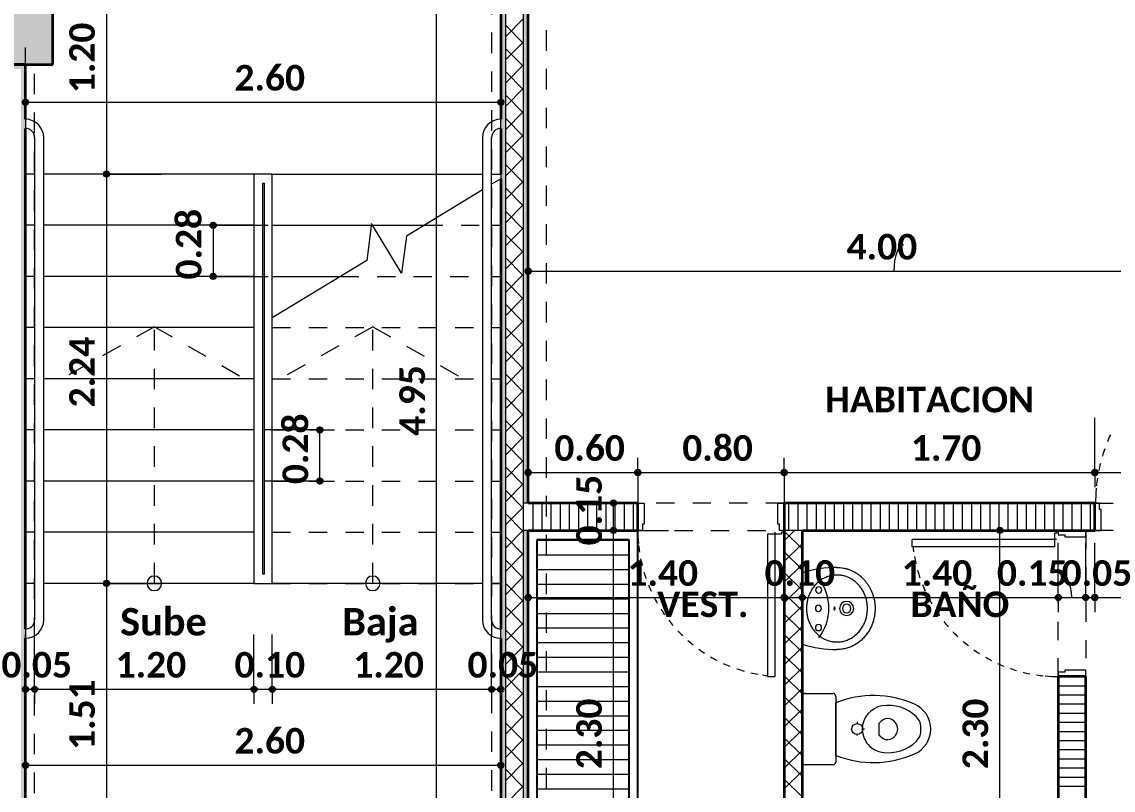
# Model space of a CAD drawing. Header units: metres. Extents: x -144 to 1000, y -717 to 29.
# Drawn here: x 697.91 to 703.88, y -553.25 to -549.04 of the extents above; entities that cross this region are included whole.
import ezdxf

# ---------------------------------------------------------------- set-up
doc = ezdxf.new("R2010")
doc.units = ezdxf.units.M
for name, pattern in [('Basculante', [0.11625, 0.075, -0.04125]), ('basculante modificado', [0.18, 0.1125, -0.0675]), ('Derribado', [0.36, 0.24, -0.12]), ('Trazo', [0.45, 0.225, -0.225])]:
    doc.linetypes.add(name, pattern=pattern)
doc.layers.get('0').update_dxf_attribs({"color": 1})
for name, color, linetype, lineweight in [('A-ANNO-DIMS', 1, 'Continuous', 9), ('A-DETL', 1, 'Continuous', 9), ('A-DETL-GENF', 1, 'Continuous', 9), ('A-DETL-THIN', 1, 'Continuous', 9), ('A-DOOR', 1, 'Continuous', 9), ('A-DOOR-FRAM', 1, 'Continuous', 9), ('A-DOOR-HDLN', 1, 'Trazo', 20), ('A-FLOR', 2, 'Continuous', 9), ('A-GENM', 1, 'Continuous', 9), ('A-WALL', 4, 'Continuous', 9), ('G-ANNO-TEXT', 2, 'Continuous', 9), ('P-SANR-FIXT', 1, 'Continuous', 9), ('S-COLS', 7, 'Continuous', 9), ('S-STRS', 1, 'Continuous', 9), ('S-STRS-MBND', 1, 'Basculante', 9)]:
    doc.layers.add(name, color=color, linetype=linetype, lineweight=lineweight)
doc.layers.add('A-WALL-PATT', color=7, linetype='Continuous', lineweight=35, true_color=0x9c9c9c)
doc.styles.add('Calibri_B', font='calibrib.ttf', dxfattribs={"height": 0.165})
doc.styles.add('Calibri_B_1', font='calibrib.ttf', dxfattribs={"height": 0.135})
doc.styles.add('Calibri_B_4', font='calibrib.ttf', dxfattribs={"height": 0.1125})

# ---------------------------------------------------------------- blocks, each defined once
blk = doc.blocks.new('S')
at = {"layer": 'A-ANNO-DIMS', "lineweight": 25}
h = blk.add_hatch(color=256, dxfattribs=at)
edge = h.paths.add_edge_path()
edge.add_arc((687.1994, -488.7045), 0.015, 0, 360)
h = blk.add_hatch(color=256, dxfattribs=at)
edge = h.paths.add_edge_path()
edge.add_arc((689.7994, -488.7045), 0.015, 0, 360)
h = blk.add_hatch(color=256, dxfattribs=at)
edge = h.paths.add_edge_path()
edge.add_arc((687.6428, -489.0982), 0.015, 0, 360)
h = blk.add_hatch(color=256, dxfattribs=at)
edge = h.paths.add_edge_path()
edge.add_arc((687.6428, -489.0982), 0.015, 0, 360)
h = blk.add_hatch(color=256, dxfattribs=at)
edge = h.paths.add_edge_path()
edge.add_arc((688.2261, -489.3782), 0.015, 0, 360)
h = blk.add_hatch(color=256, dxfattribs=at)
edge = h.paths.add_edge_path()
edge.add_arc((688.2261, -489.6582), 0.015, 0, 360)
h = blk.add_hatch(color=256, dxfattribs=at)
edge = h.paths.add_edge_path()
edge.add_arc((689.9494, -489.6295), 0.015, 0, 360)
h = blk.add_hatch(color=256, dxfattribs=at)
edge = h.paths.add_edge_path()
edge.add_arc((688.8096, -490.4982), 0.015, 0, 360)
h = blk.add_hatch(color=256, dxfattribs=at)
edge = h.paths.add_edge_path()
edge.add_arc((689.9494, -490.7314), 0.015, 0, 360)
h = blk.add_hatch(color=256, dxfattribs=at)
edge = h.paths.add_edge_path()
edge.add_arc((690.5492, -490.7314), 0.015, 0, 360)
h = blk.add_hatch(color=256, dxfattribs=at)
edge = h.paths.add_edge_path()
edge.add_arc((690.5492, -490.7314), 0.015, 0, 360)
h = blk.add_hatch(color=256, dxfattribs=at)
edge = h.paths.add_edge_path()
edge.add_arc((691.3492, -490.7314), 0.015, 0, 360)
h = blk.add_hatch(color=256, dxfattribs=at)
edge = h.paths.add_edge_path()
edge.add_arc((691.3492, -490.7314), 0.015, 0, 360)
h = blk.add_hatch(color=256, dxfattribs=at)
edge = h.paths.add_edge_path()
edge.add_arc((693.0494, -490.7314), 0.015, 0, 360)
h = blk.add_hatch(color=256, dxfattribs=at)
edge = h.paths.add_edge_path()
edge.add_arc((693.0494, -490.7314), 0.015, 0, 360)
h = blk.add_hatch(color=256, dxfattribs=at)
edge = h.paths.add_edge_path()
edge.add_arc((688.8096, -490.7782), 0.015, 0, 360)
h = blk.add_hatch(color=256, dxfattribs=at)
edge = h.paths.add_edge_path()
edge.add_arc((690.4162, -490.8986), 0.015, 0, 360)
h = blk.add_hatch(color=256, dxfattribs=at)
edge = h.paths.add_edge_path()
edge.add_arc((690.4162, -491.0486), 0.015, 0, 360)
h = blk.add_hatch(color=256, dxfattribs=at)
edge = h.paths.add_edge_path()
edge.add_arc((690.4162, -491.0486), 0.015, 0, 360)
h = blk.add_hatch(color=256, dxfattribs=at)
edge = h.paths.add_edge_path()
edge.add_arc((692.5293, -491.0486), 0.015, 0, 360)
h = blk.add_hatch(color=256, dxfattribs=at)
edge = h.paths.add_edge_path()
edge.add_arc((687.6428, -491.3382), 0.015, 0, 360)
h = blk.add_hatch(color=256, dxfattribs=at)
edge = h.paths.add_edge_path()
edge.add_arc((687.6428, -491.3382), 0.015, 0, 360)
h = blk.add_hatch(color=256, dxfattribs=at)
edge = h.paths.add_edge_path()
edge.add_arc((689.9494, -491.4158), 0.015, 0, 360)
h = blk.add_hatch(color=256, dxfattribs=at)
edge = h.paths.add_edge_path()
edge.add_arc((691.3492, -491.4158), 0.015, 0, 360)
h = blk.add_hatch(color=256, dxfattribs=at)
edge = h.paths.add_edge_path()
edge.add_arc((691.3492, -491.4158), 0.015, 0, 360)
h = blk.add_hatch(color=256, dxfattribs=at)
edge = h.paths.add_edge_path()
edge.add_arc((691.4492, -491.4158), 0.015, 0, 360)
h = blk.add_hatch(color=256, dxfattribs=at)
edge = h.paths.add_edge_path()
edge.add_arc((691.4492, -491.4158), 0.015, 0, 360)
h = blk.add_hatch(color=256, dxfattribs=at)
edge = h.paths.add_edge_path()
edge.add_arc((692.8492, -491.4158), 0.015, 0, 360)
h = blk.add_hatch(color=256, dxfattribs=at)
edge = h.paths.add_edge_path()
edge.add_arc((692.8492, -491.4158), 0.015, 0, 360)
h = blk.add_hatch(color=256, dxfattribs=at)
edge = h.paths.add_edge_path()
edge.add_arc((692.9992, -491.4158), 0.015, 0, 360)
h = blk.add_hatch(color=256, dxfattribs=at)
edge = h.paths.add_edge_path()
edge.add_arc((692.9992, -491.4158), 0.015, 0, 360)
h = blk.add_hatch(color=256, dxfattribs=at)
edge = h.paths.add_edge_path()
edge.add_arc((693.0494, -491.4158), 0.015, 0, 360)
h = blk.add_hatch(color=256, dxfattribs=at)
edge = h.paths.add_edge_path()
edge.add_arc((693.0494, -491.4158), 0.015, 0, 360)
h = blk.add_hatch(color=256, dxfattribs=at)
edge = h.paths.add_edge_path()
edge.add_arc((687.1994, -491.9181), 0.015, 0, 360)
h = blk.add_hatch(color=256, dxfattribs=at)
edge = h.paths.add_edge_path()
edge.add_arc((687.2494, -491.9181), 0.015, 0, 360)
h = blk.add_hatch(color=256, dxfattribs=at)
edge = h.paths.add_edge_path()
edge.add_arc((687.2494, -491.9181), 0.015, 0, 360)
h = blk.add_hatch(color=256, dxfattribs=at)
edge = h.paths.add_edge_path()
edge.add_arc((688.4494, -491.9181), 0.015, 0, 360)
h = blk.add_hatch(color=256, dxfattribs=at)
edge = h.paths.add_edge_path()
edge.add_arc((688.4494, -491.9181), 0.015, 0, 360)
h = blk.add_hatch(color=256, dxfattribs=at)
edge = h.paths.add_edge_path()
edge.add_arc((688.5497, -491.9181), 0.015, 0, 360)
h = blk.add_hatch(color=256, dxfattribs=at)
edge = h.paths.add_edge_path()
edge.add_arc((688.5497, -491.9181), 0.015, 0, 360)
h = blk.add_hatch(color=256, dxfattribs=at)
edge = h.paths.add_edge_path()
edge.add_arc((689.7494, -491.9181), 0.015, 0, 360)
h = blk.add_hatch(color=256, dxfattribs=at)
edge = h.paths.add_edge_path()
edge.add_arc((689.7494, -491.9181), 0.015, 0, 360)
h = blk.add_hatch(color=256, dxfattribs=at)
edge = h.paths.add_edge_path()
edge.add_arc((689.7994, -491.9181), 0.015, 0, 360)
h = blk.add_hatch(color=256, dxfattribs=at)
edge = h.paths.add_edge_path()
edge.add_arc((687.1994, -492.3339), 0.015, 0, 360)
h = blk.add_hatch(color=256, dxfattribs=at)
edge = h.paths.add_edge_path()
edge.add_arc((689.7994, -492.3339), 0.015, 0, 360)
at = {"layer": 'A-WALL-PATT', "lineweight": 5, "true_color": 0x747474}
h = blk.add_hatch(color=8, dxfattribs=at)
h.paths.add_polyline_path([(689.7994, -494.9486), (689.8244, -494.9486), (689.8244, -492.9986), (689.7994, -492.9986), (689.7994, -494.8736)])
h.paths.add_polyline_path([(689.8244, -492.8486), (689.8244, -487.8986), (689.7994, -487.8986), (689.7994, -492.8486)])
h.paths.add_polyline_path([(689.7994, -487.7486), (689.8244, -487.7486), (689.8244, -487.3488), (689.7994, -487.3488), (689.7994, -487.6738)])
at = {"layer": 'A-WALL-PATT', "true_color": 0x747474}
h = blk.add_hatch(color=8, dxfattribs=at)
h.paths.add_polyline_path([(689.9494, -494.9486), (689.9494, -493.4986), (689.9244, -493.4986), (689.9244, -494.9486)])
h.paths.add_polyline_path([(689.9494, -493.3486), (689.9494, -491.0486), (689.9244, -491.0486), (689.9244, -493.3486), (689.946, -493.3486)])
h.paths.add_polyline_path([(689.9244, -490.8986), (689.9494, -490.8986), (689.9494, -487.4988), (689.9244, -487.4988), (689.9244, -489.9688)])
h = blk.add_hatch(color=8, dxfattribs=at)
h.paths.add_polyline_path([(687.1994, -494.9486), (687.1994, -492.9986), (687.1744, -492.9986), (687.1744, -494.9486)])
h.paths.add_polyline_path([(687.1744, -492.8486), (687.1994, -492.8486), (687.1994, -488.4986), (687.0744, -488.4986), (687.0744, -488.5236), (687.1744, -488.5236), (687.1744, -491.8228)])
at = {"layer": 'S-COLS', "true_color": 0x5b5b5b}
h = blk.add_hatch(color=251, dxfattribs=at)
h.paths.add_polyline_path([(697.4492, -507.3486), (697.4492, -506.4486), (696.9492, -506.4486), (696.9492, -507.3486), (697.3584, -507.3486)])
h.paths.add_polyline_path([(679.2055, -507.3486), (679.6494, -507.3486), (679.6494, -506.4486), (679.1494, -506.4486), (679.1494, -507.3486)])
h.paths.add_polyline_path([(687.3494, -507.3485), (687.3494, -506.4485), (686.8494, -506.4485), (686.8494, -507.3485)])
h.paths.add_polyline_path([(693.5604, -499.6485), (693.6495, -499.6485), (693.6495, -496.4985), (693.1495, -496.4985), (693.1495, -499.6485)])
h.paths.add_polyline_path([(683.4709, -499.6485), (685.0494, -499.6485), (685.049, -499.1486), (683.3492, -499.1486), (683.3492, -496.9986), (685.0495, -496.9986), (685.049, -496.4986), (683.0492, -496.4986), (683.0492, -499.6485), (683.1162, -499.6485)])
h.paths.add_polyline_path([(697.4495, -499.6485), (697.4495, -498.9486), (697.0495, -498.9486), (697.0495, -499.6485)])
h.paths.add_polyline_path([(679.4363, -499.6485), (679.6494, -499.6485), (679.6494, -498.9486), (679.1494, -498.9486), (679.1494, -499.6485), (679.4221, -499.6485)])
h.paths.add_polyline_path([(687.3494, -499.6485), (687.3494, -498.7485), (686.8494, -498.7485), (686.8494, -499.6485)])
h.paths.add_polyline_path([(687.3495, -497.3986), (687.3495, -496.4986), (686.8495, -496.4986), (686.8495, -497.3986)])
h.paths.add_polyline_path([(679.6492, -497.1986), (679.6492, -496.4975), (679.1492, -496.4986), (679.1492, -497.1986), (679.4242, -497.1986)])
h.paths.add_polyline_path([(697.2251, -497.1986), (697.4495, -497.1986), (697.4495, -496.4975), (697.0495, -496.4975), (697.0495, -497.1986)])
h.paths.add_polyline_path([(686.9244, -488.4986), (687.3494, -488.4986), (687.3494, -487.5986), (686.8494, -487.5986), (686.8494, -488.4986)])
h.paths.add_polyline_path([(697.2091, -488.4986), (697.4494, -488.4986), (697.4494, -487.5986), (696.9494, -487.5986), (696.9494, -488.4986)])
h.paths.add_polyline_path([(680.0745, -487.8986), (680.2494, -487.8986), (680.2494, -487.3986), (679.3494, -487.3986), (679.3494, -487.8986), (679.8744, -487.8986)])
at = {"layer": 'A-ANNO-DIMS'}
for p, q in [((687.6428, -487.8986), (687.6428, -489.0982)), ((689.4487, -492.8486), (689.4487, -487.8986)), ((687.1994, -488.7045), (687.1994, -488.4045)), ((689.7994, -488.7045), (689.7994, -488.4045)), ((687.1994, -488.7045), (689.7994, -488.7045)), ((687.1994, -488.7045), (687.1994, -488.7845)), ((689.7994, -488.7045), (689.7994, -488.7845)), ((687.6428, -489.0982), (687.5628, -489.0982)), ((687.6428, -489.0982), (687.5628, -489.0982)), ((687.6428, -489.0982), (687.9428, -489.0982)), ((687.6428, -489.0982), (687.6428, -491.3382)), ((687.6428, -489.0982), (687.9428, -489.0982)), ((689.9494, -489.6295), (689.9494, -489.3295)), ((688.2261, -489.3782), (688.1461, -489.3782)), ((688.2261, -489.3782), (688.2261, -489.6582)), ((688.2261, -489.3782), (688.5261, -489.3782)), ((688.2261, -489.6582), (688.1461, -489.6582)), ((688.2261, -489.6582), (688.5261, -489.6582)), ((689.9494, -489.6295), (693.9494, -489.6295)), ((689.9494, -489.6295), (689.9494, -489.7095)), ((689.9494, -490.7314), (689.9494, -490.4314)), ((693.0494, -490.7314), (693.0494, -490.4314)), ((693.0494, -490.7314), (693.0494, -490.4314)), ((688.8096, -490.4982), (688.5096, -490.4982)), ((688.8096, -490.7782), (688.8096, -490.4982)), ((688.8096, -490.4982), (688.8896, -490.4982)), ((690.5492, -490.7314), (690.5492, -490.6514)), ((690.5492, -490.7314), (690.5492, -490.6514)), ((691.3492, -490.7314), (691.3492, -490.6514)), ((691.3492, -490.7314), (691.3492, -490.6514)), ((689.9494, -490.7314), (690.5492, -490.7314)), ((689.9494, -490.7314), (689.9494, -490.8114)), ((690.5492, -490.7314), (690.5492, -491.0314)), ((690.5492, -490.7314), (691.3492, -490.7314)), ((690.5492, -490.7314), (690.5492, -491.0314)), ((691.3492, -490.7314), (691.3492, -491.0314)), ((691.3492, -490.7314), (693.0494, -490.7314)), ((691.3492, -490.7314), (691.3492, -491.0314)), ((693.0494, -490.7314), (693.0494, -490.8114)), ((693.0494, -490.7314), (693.9494, -490.7314)), ((693.0494, -490.7314), (693.0494, -490.8114)), ((688.8096, -490.7782), (688.5096, -490.7782)), ((688.8096, -490.7782), (688.8896, -490.7782)), ((690.4162, -490.8986), (690.1162, -490.8986)), ((690.4162, -491.0486), (690.4162, -490.8986)), ((690.4162, -490.8986), (690.4962, -490.8986)), ((690.4162, -491.0486), (690.3362, -491.0486)), ((690.4162, -491.0486), (690.3362, -491.0486)), ((690.4162, -493.3486), (690.4162, -491.0486)), ((690.4162, -491.0486), (690.7162, -491.0486)), ((690.4162, -491.0486), (690.7162, -491.0486)), ((692.5293, -491.0486), (692.2293, -491.0486)), ((692.5293, -493.3486), (692.5293, -491.0486)), ((692.5293, -491.0486), (692.6093, -491.0486)), ((689.9494, -491.4158), (689.9494, -491.1158)), ((691.3492, -491.4158), (691.3492, -491.1158)), ((691.3492, -491.4158), (691.3492, -491.1158)), ((692.8492, -491.4158), (692.8492, -491.1158)), ((692.8492, -491.4158), (692.8492, -491.1158)), ((692.9992, -491.4158), (692.9992, -491.1158)), ((692.9992, -491.4158), (692.9992, -491.1158)), ((693.0494, -491.4158), (693.0494, -491.1158)), ((693.0494, -491.4158), (693.0494, -491.1158)), ((687.6428, -491.3382), (687.5628, -491.3382)), ((687.6428, -491.3382), (687.5628, -491.3382)), ((687.6428, -491.3382), (687.9428, -491.3382)), ((687.6428, -491.3382), (687.6428, -492.8486)), ((687.6428, -491.3382), (687.9428, -491.3382)), ((689.9494, -491.4158), (691.3492, -491.4158)), ((689.9494, -491.4158), (689.9494, -491.4958)), ((691.3492, -491.4158), (691.3492, -491.4958)), ((691.3492, -491.4158), (691.4492, -491.4158)), ((691.3492, -491.4158), (691.3492, -491.4958)), ((691.4492, -491.4158), (691.4492, -491.4958)), ((691.4492, -491.4158), (692.8492, -491.4158)), ((691.4492, -491.4158), (691.4492, -491.4958)), ((692.8492, -491.4158), (692.8492, -491.4958)), ((692.8492, -491.4158), (692.9992, -491.4158)), ((692.8492, -491.4158), (692.8492, -491.4958)), ((692.9992, -491.4158), (692.9992, -491.4958)), ((692.9992, -491.4158), (693.0494, -491.4158)), ((692.9992, -491.4158), (692.9992, -491.4958)), ((693.0494, -491.4158), (693.0494, -491.4958)), ((693.0494, -491.4158), (693.9494, -491.4158)), ((693.0494, -491.4158), (693.0494, -491.4958)), ((687.1994, -491.9181), (687.1994, -491.6181)), ((687.2494, -491.9181), (687.2494, -491.6181)), ((687.2494, -491.9181), (687.2494, -491.6181)), ((688.4494, -491.9181), (688.4494, -491.6181)), ((688.4494, -491.9181), (688.4494, -491.6181)), ((688.5497, -491.9181), (688.5497, -491.6181)), ((688.5497, -491.9181), (688.5497, -491.6181)), ((689.7494, -491.9181), (689.7494, -491.6181)), ((689.7494, -491.9181), (689.7494, -491.6181)), ((689.7994, -491.9181), (689.7994, -491.6181)), ((687.1994, -491.9181), (687.2494, -491.9181)), ((687.1994, -491.9181), (687.1994, -491.9981)), ((687.2494, -491.9181), (687.2494, -491.9981)), ((687.2494, -491.9181), (688.4494, -491.9181)), ((687.2494, -491.9181), (687.2494, -491.9981)), ((688.4494, -491.9181), (688.4494, -491.9981)), ((688.4494, -491.9181), (688.5497, -491.9181)), ((688.4494, -491.9181), (688.4494, -491.9981)), ((688.5497, -491.9181), (688.5497, -491.9981)), ((688.5497, -491.9181), (689.7494, -491.9181)), ((688.5497, -491.9181), (688.5497, -491.9981)), ((689.7494, -491.9181), (689.7494, -491.9981)), ((689.7494, -491.9181), (689.7994, -491.9181)), ((689.7494, -491.9181), (689.7494, -491.9981)), ((689.7994, -491.9181), (689.7994, -491.9981)), ((687.1994, -492.3339), (687.1994, -492.0339)), ((689.7994, -492.3339), (689.7994, -492.0339)), ((687.1994, -492.3339), (689.7994, -492.3339)), ((687.1994, -492.3339), (687.1994, -492.4139)), ((689.7994, -492.3339), (689.7994, -492.4139))]:
    blk.add_line(p, q, dxfattribs=at)
at = {"layer": 'A-ANNO-DIMS', "linetype": 'Derribado'}
blk.add_line((691.4492, -491.4158), (691.4492, -491.1158), dxfattribs=at)
blk.add_line((691.4492, -491.4158), (691.4492, -491.1158), dxfattribs=at)
at = {"layer": 'A-ANNO-DIMS', "lineweight": 25}
for centre in [(687.1994, -488.7045), (689.7994, -488.7045), (687.6428, -489.0982), (687.6428, -489.0982), (688.2261, -489.3782), (688.2261, -489.6582), (689.9494, -489.6295), (688.8096, -490.4982), (689.9494, -490.7314), (690.5492, -490.7314), (690.5492, -490.7314), (691.3492, -490.7314), (691.3492, -490.7314), (693.0494, -490.7314), (693.0494, -490.7314), (688.8096, -490.7782), (690.4162, -490.8986), (690.4162, -491.0486), (690.4162, -491.0486), (692.5293, -491.0486), (687.6428, -491.3382), (687.6428, -491.3382), (689.9494, -491.4158), (691.3492, -491.4158), (691.3492, -491.4158), (691.4492, -491.4158), (691.4492, -491.4158), (692.8492, -491.4158), (692.8492, -491.4158), (692.9992, -491.4158), (692.9992, -491.4158), (693.0494, -491.4158), (693.0494, -491.4158), (687.1994, -491.9181), (687.2494, -491.9181), (687.2494, -491.9181), (688.4494, -491.9181), (688.4494, -491.9181), (688.5497, -491.9181), (688.5497, -491.9181), (689.7494, -491.9181), (689.7494, -491.9181), (689.7994, -491.9181), (687.1994, -492.3339), (689.7994, -492.3339)]:
    blk.add_circle(centre, 0.015, dxfattribs=at)
at = {"layer": 'A-ANNO-DIMS'}
for centre, ratio, start_param, end_param in [((692.0048, -489.6295), 0.381264, 0, 1.570796), ((692.8272, -491.4158), 0.668754, 4.712389, 6.283185)]:
    blk.add_ellipse(centre, major_axis=(0, 0.1451), ratio=ratio, start_param=start_param, end_param=end_param, dxfattribs=at)
at = {"layer": 'A-DETL', "color": 7, "linetype": 'basculante modificado'}
for p, q in [((689.7493, -487.8986), (689.7493, -492.6986)), ((690.0493, -496.4975), (690.0493, -487.8986)), ((687.2494, -492.6986), (687.2494, -488.4986)), ((687.9044, -489.9337), (687.3747, -490.2313)), ((687.9044, -489.9337), (688.4247, -490.2326)), ((687.9044, -491.3382), (687.9044, -489.9382)), ((689.0994, -489.9337), (688.5697, -490.2313)), ((689.0994, -489.9337), (689.6197, -490.2326)), ((689.0994, -491.3382), (689.0994, -489.9382))]:
    blk.add_line(p, q, dxfattribs=at)
at = {"layer": 'A-DETL-GENF', "linetype": 'Basculante'}
for p, q in [((691.3492, -490.8986), (690.5492, -490.8986)), ((690.5492, -490.8986), (690.5492, -491.0486)), ((691.3492, -491.0486), (691.3492, -490.8986)), ((693.0494, -491.0486), (693.0494, -490.8986)), ((693.0494, -490.8986), (693.9494, -490.8986)), ((690.5492, -491.0486), (691.3492, -491.0486)), ((692.8492, -491.0486), (692.9992, -491.0486)), ((692.8492, -491.8486), (692.8492, -491.0486)), ((692.9992, -491.0486), (692.9992, -491.8486)), ((693.9494, -491.0486), (693.0494, -491.0486)), ((692.9992, -491.8486), (692.8492, -491.8486))]:
    blk.add_line(p, q, dxfattribs=at)
at = {"layer": 'A-DETL-GENF', "color": 251, "true_color": 0x535353}
for p, q in [((689.9994, -491.1026), (690.4994, -491.1026)), ((689.9994, -491.1826), (690.4995, -491.1826)), ((689.9994, -491.2626), (690.4995, -491.2626)), ((689.9994, -491.3426), (690.4995, -491.3426)), ((689.9994, -491.4226), (690.4995, -491.4226)), ((689.9994, -491.5026), (690.4995, -491.5026)), ((689.9994, -491.5826), (690.4995, -491.5826)), ((689.9994, -491.6626), (690.4995, -491.6626)), ((689.9994, -491.7426), (690.4995, -491.7426)), ((689.9994, -491.8226), (690.4995, -491.8226)), ((689.9994, -491.9026), (690.4995, -491.9026)), ((689.9994, -491.9826), (690.4995, -491.9826)), ((689.9994, -492.0626), (690.4995, -492.0626)), ((689.9994, -492.1426), (690.4995, -492.1426)), ((689.9994, -492.2226), (690.4996, -492.2226)), ((689.9994, -492.3026), (690.4996, -492.3026)), ((689.9994, -492.3826), (690.4996, -492.3826)), ((689.9994, -492.4626), (690.4996, -492.4626))]:
    blk.add_line(p, q, dxfattribs=at)
at = {"layer": 'A-DETL-THIN'}
for p, q in [((687.1994, -488.798), (687.1994, -488.848)), ((689.7994, -488.848), (689.7994, -488.798)), ((687.2494, -488.898), (687.2494, -491.5383)), ((687.2994, -491.5383), (687.2994, -488.898)), ((689.6994, -488.898), (689.6994, -491.5383)), ((689.7494, -491.5383), (689.7494, -488.898)), ((688.5497, -489.0982), (688.4494, -489.0982)), ((688.4494, -489.0982), (688.4494, -491.3382)), ((688.5497, -491.3382), (688.5497, -489.0982)), ((688.4982, -491.2882), (688.4982, -489.1482)), ((688.4982, -489.1482), (688.5047, -489.1482)), ((688.5047, -489.1482), (688.5047, -491.2882)), ((689.9994, -491.0986), (689.9994, -493.2986)), ((690.4997, -491.0986), (689.9994, -491.0986)), ((690.4997, -493.2986), (690.4997, -491.0986)), ((688.5047, -491.2882), (688.4982, -491.2882)), ((688.4494, -491.3382), (688.5497, -491.3382)), ((687.1994, -491.5883), (687.1994, -491.6383)), ((689.7994, -491.6383), (689.7994, -491.5883))]:
    blk.add_line(p, q, dxfattribs=at)
for centre, radius, start, end in [((687.1994, -488.898), 0.1, 0, 90), ((689.7994, -488.898), 0.1, 90, 180), ((687.1994, -488.898), 0.05, 0, 90), ((689.7994, -488.898), 0.05, 90, 180), ((687.9044, -491.3382), 0.04, 0, 180), ((689.0994, -491.3382), 0.04, 0, 180), ((687.9044, -491.3382), 0.04, 180, 0), ((689.0994, -491.3382), 0.04, 180, 0), ((687.1994, -491.5383), 0.05, 270, 0), ((687.1994, -491.5383), 0.1, 270, 0), ((689.7994, -491.5383), 0.1, 180, 270), ((689.7994, -491.5383), 0.05, 180, 270)]:
    blk.add_arc(centre, radius, start, end, dxfattribs=at)
at = {"layer": 'A-DOOR'}
for p, q in [((691.3492, -491.0486), (691.3492, -490.8986)), ((692.8492, -491.0486), (692.9992, -491.0486))]:
    blk.add_line(p, q, dxfattribs=at)
at = {"layer": 'A-DOOR', "lineweight": 15}
for p, q in [((691.2592, -491.0686), (691.2592, -491.8486)), ((691.3342, -491.0686), (691.2592, -491.0686)), ((691.2992, -491.0586), (691.2992, -491.8486)), ((691.3342, -491.0586), (691.3342, -491.0686)), ((691.3492, -491.0586), (691.3342, -491.0586)), ((692.8292, -491.0636), (692.8292, -491.1386)), ((692.8392, -491.0636), (692.8292, -491.0636)), ((692.8392, -491.0486), (692.8392, -491.0636)), ((692.0492, -491.1386), (692.0492, -491.0986)), ((692.8392, -491.0986), (692.0492, -491.0986)), ((692.8292, -491.1386), (692.0492, -491.1386)), ((691.2592, -491.8486), (691.2992, -491.8486))]:
    blk.add_line(p, q, dxfattribs=at)
at = {"layer": 'A-DOOR'}
for centre, radius, start, end in [((693.9479, -490.8965), 0.8947, 155.46046, 158.1223), ((693.9479, -490.8965), 0.8947, 160.78086, 163.43707), ((693.9479, -490.8965), 0.8947, 166.09186, 168.74617), ((693.9479, -490.8965), 0.8947, 171.40092, 174.05706), ((693.9479, -490.8965), 0.8947, 174.86021, 180), ((691.3492, -491.0486), 0.8, 180, 185.13979), ((691.3492, -491.0486), 0.8, 185.94294, 188.59908), ((692.8492, -491.0486), 0.8, 186.45945, 188.44999), ((691.3492, -491.0486), 0.8, 191.25383, 193.90814), ((692.8492, -491.0486), 0.8, 190.25822, 193.15108), ((692.8492, -491.0486), 0.8, 190.25822, 193.15108), ((692.8492, -491.0486), 0.8, 195.83157, 198.88574), ((691.3492, -491.0486), 0.8, 196.56293, 199.21914), ((691.3492, -491.0486), 0.8, 201.8777, 204.53954), ((692.8492, -491.0486), 0.8, 201.72829, 204.55488), ((691.3492, -491.0486), 0.8, 207.20557, 209.87669), ((692.8492, -491.0486), 0.8, 207.36602, 210.16222), ((691.3492, -491.0486), 0.8, 212.55381, 215.2378), ((692.8492, -491.0486), 0.8, 212.94407, 215.71217), ((691.3492, -491.0486), 0.8, 217.92952, 220.62982), ((692.8492, -491.0486), 0.8, 218.46716, 221.20973), ((691.3492, -491.0486), 0.8, 223.33952, 226.05941), ((692.8492, -491.0486), 0.8, 223.94059, 226.66048), ((691.3492, -491.0486), 0.8, 228.79027, 231.53284), ((692.8492, -491.0486), 0.8, 229.37018, 232.07048), ((691.3492, -491.0486), 0.8, 234.28783, 237.05593), ((691.3492, -491.0486), 0.8, 239.83778, 242.63398), ((692.8492, -491.0486), 0.8, 234.7622, 237.44619), ((692.8492, -491.0486), 0.8, 240.12331, 242.79443), ((691.3492, -491.0486), 0.8, 245.44512, 248.27171), ((691.3492, -491.0486), 0.8, 251.11426, 254.16843), ((692.8492, -491.0486), 0.8, 245.46046, 248.1223), ((692.8492, -491.0486), 0.8, 250.78086, 253.43707), ((691.3492, -491.0486), 0.8, 256.84892, 259.74178), ((691.3492, -491.0486), 0.8, 256.84892, 259.74178), ((691.3492, -491.0486), 0.8, 261.55001, 263.54055), ((692.8492, -491.0486), 0.8, 256.09186, 258.74617), ((692.8492, -491.0486), 0.8, 261.40092, 264.05706), ((692.8492, -491.0486), 0.8, 264.86021, 270)]:
    blk.add_arc(centre, radius, start, end, dxfattribs=at)
at = {"layer": 'A-DOOR-FRAM'}
for p, q in [((690.5492, -490.8986), (690.5842, -490.8986)), ((690.5842, -490.8986), (690.5842, -491.0136)), ((691.3142, -491.0136), (691.3142, -490.8986)), ((691.3142, -490.8986), (691.3492, -490.8986)), ((693.0744, -490.8986), (693.0494, -490.8986)), ((693.0744, -490.9336), (693.0744, -490.8986)), ((693.0844, -490.9336), (693.0744, -490.9336)), ((693.0844, -491.0486), (693.0844, -490.9336)), ((690.5742, -491.0136), (690.5742, -491.0486)), ((690.5842, -491.0136), (690.5742, -491.0136)), ((691.3242, -491.0136), (691.3142, -491.0136)), ((691.3242, -491.0486), (691.3242, -491.0136)), ((690.5742, -491.0486), (690.5494, -491.0486)), ((691.3492, -491.0486), (691.3242, -491.0486)), ((692.8492, -491.0486), (692.8492, -491.0736)), ((692.8492, -491.0736), (692.8842, -491.0736)), ((692.8842, -491.0736), (692.8842, -491.0836)), ((692.8842, -491.0836), (692.9992, -491.0836)), ((692.9992, -491.0836), (692.9992, -491.0486)), ((693.0494, -491.0486), (693.0844, -491.0486)), ((692.8842, -491.8236), (692.8492, -491.8236)), ((692.8492, -491.8236), (692.8492, -491.8486)), ((692.9992, -491.8136), (692.8842, -491.8136)), ((692.8842, -491.8136), (692.8842, -491.8236)), ((692.9992, -491.8486), (692.9992, -491.8136))]:
    blk.add_line(p, q, dxfattribs=at)
at = {"layer": 'A-DOOR-HDLN'}
for p, q in [((690.5492, -490.8986), (690.5492, -491.0486)), ((693.0494, -491.0486), (693.0494, -490.8986)), ((692.9992, -491.8486), (692.8492, -491.8486))]:
    blk.add_line(p, q, dxfattribs=at)
at = {"layer": 'A-FLOR'}
for p, q in [((689.6994, -491.3382), (688.5497, -491.3382)), ((689.7994, -491.3382), (689.7494, -491.3382))]:
    blk.add_line(p, q, dxfattribs=at)
at = {"layer": 'A-GENM', "lineweight": 25}
for p, q in [((690.5494, -491.0486), (689.9494, -491.0486)), ((689.9494, -491.0486), (689.9494, -493.3486)), ((690.5494, -493.3486), (690.5494, -491.0486)), ((689.9994, -491.0986), (690.4994, -491.0986)), ((689.9994, -493.2986), (689.9994, -491.0986)), ((690.4994, -491.0986), (690.4994, -493.2986))]:
    blk.add_line(p, q, dxfattribs=at)
at = {"layer": 'A-WALL'}
for p, q in [((689.8244, -487.3488), (689.8244, -494.9736)), ((689.9244, -494.9736), (689.9244, -487.3488)), ((689.9494, -490.8986), (689.9244, -490.8986)), ((689.9494, -491.0486), (689.9244, -491.0486)), ((691.4492, -491.0486), (691.3492, -491.0486))]:
    blk.add_line(p, q, dxfattribs=at)
at = {"layer": 'A-WALL', "lineweight": 35}
for p, q in [((689.9494, -490.8986), (689.9494, -487.4988)), ((689.7994, -487.8986), (689.7994, -488.798)), ((687.1994, -488.4986), (687.0494, -488.4986)), ((687.1994, -488.798), (687.1994, -488.4986)), ((687.1994, -491.5883), (687.1994, -488.848)), ((689.7994, -488.848), (689.7994, -489.0982)), ((689.7994, -489.1236), (689.7994, -491.5883)), ((690.5492, -490.8986), (689.9494, -490.8986)), ((690.5492, -491.0486), (690.5492, -490.8986)), ((693.0494, -490.8986), (691.3492, -490.8986)), ((691.3492, -490.8986), (691.3492, -493.3486)), ((693.0494, -491.0486), (693.0494, -490.8986)), ((689.9494, -493.3486), (689.9494, -491.0486)), ((689.9494, -491.0486), (690.5492, -491.0486)), ((691.4492, -491.0486), (693.0494, -491.0486)), ((691.4492, -493.3486), (691.4492, -491.0486)), ((687.1994, -492.8486), (687.1994, -491.6383)), ((689.7994, -491.6383), (689.7994, -492.8486)), ((692.8492, -491.8486), (692.8492, -493.3486)), ((692.9992, -491.8486), (692.8492, -491.8486)), ((692.9992, -493.3486), (692.9992, -491.8486))]:
    blk.add_line(p, q, dxfattribs=at)
at = {"layer": 'A-WALL-PATT', "color": 1, "lineweight": 5, "true_color": 0xff0000}
for p, q in [((689.8244, -488.3459), (689.9244, -488.2459)), ((689.9244, -488.3826), (689.8244, -488.2826)), ((689.8244, -488.4732), (689.9244, -488.3732)), ((689.9244, -488.5099), (689.8244, -488.4099)), ((689.8244, -488.6005), (689.9244, -488.5005)), ((689.9244, -488.6372), (689.8244, -488.5372)), ((689.8244, -488.7278), (689.9244, -488.6278)), ((689.9244, -488.7644), (689.8244, -488.6644)), ((689.8244, -488.855), (689.9244, -488.755)), ((689.9244, -488.8917), (689.8244, -488.7917)), ((689.8244, -488.9823), (689.9244, -488.8823)), ((689.9244, -489.019), (689.8244, -488.919)), ((689.8244, -489.1096), (689.9244, -489.0096)), ((689.9244, -489.1463), (689.8244, -489.0463)), ((689.8244, -489.2369), (689.9244, -489.1369)), ((689.9244, -489.2736), (689.8244, -489.1736)), ((689.8244, -489.3641), (689.9244, -489.2641)), ((689.9244, -489.4008), (689.8244, -489.3008)), ((689.8244, -489.4914), (689.9244, -489.3914)), ((689.9244, -489.5281), (689.8244, -489.4281)), ((689.8244, -489.6187), (689.9244, -489.5187)), ((689.9244, -489.6554), (689.8244, -489.5554)), ((689.8244, -489.746), (689.9244, -489.646)), ((689.9244, -489.7827), (689.8244, -489.6827)), ((689.8244, -489.8733), (689.9244, -489.7733)), ((689.9244, -489.91), (689.8244, -489.81)), ((689.8244, -490.0005), (689.9244, -489.9005)), ((689.9244, -490.0372), (689.8244, -489.9372)), ((689.8244, -490.1278), (689.9244, -490.0278)), ((689.9244, -490.1645), (689.8244, -490.0645)), ((689.8244, -490.2551), (689.9244, -490.1551)), ((689.9244, -490.2918), (689.8244, -490.1918)), ((689.8244, -490.3824), (689.9244, -490.2824)), ((689.9244, -490.4191), (689.8244, -490.3191)), ((689.8244, -490.5097), (689.9244, -490.4097)), ((689.9244, -490.5463), (689.8244, -490.4463)), ((689.8244, -490.6369), (689.9244, -490.5369)), ((689.9244, -490.6736), (689.8244, -490.5736)), ((689.8244, -490.7642), (689.9244, -490.6642)), ((689.9244, -490.8009), (689.8244, -490.7009)), ((689.8244, -490.8915), (689.9244, -490.7915)), ((689.9244, -490.9282), (689.8244, -490.8282)), ((689.8244, -491.0188), (689.9244, -490.9188)), ((689.9244, -491.0555), (689.8244, -490.9555)), ((689.8244, -491.1461), (689.9244, -491.0461)), ((689.9244, -491.1827), (689.8244, -491.0827)), ((689.8244, -491.2733), (689.9244, -491.1733)), ((689.9244, -491.31), (689.8244, -491.21)), ((689.8244, -491.4006), (689.9244, -491.3006)), ((689.9244, -491.4373), (689.8244, -491.3373)), ((689.8244, -491.5279), (689.9244, -491.4279)), ((689.9244, -491.5646), (689.8244, -491.4646)), ((689.8244, -491.6552), (689.9244, -491.5552)), ((689.9244, -491.6919), (689.8244, -491.5919)), ((689.8244, -491.7825), (689.9244, -491.6825)), ((689.9244, -491.8191), (689.8244, -491.7191)), ((689.8244, -491.9097), (689.9244, -491.8097)), ((689.9244, -491.9464), (689.8244, -491.8464)), ((689.8244, -492.037), (689.9244, -491.937)), ((689.9244, -492.0737), (689.8244, -491.9737)), ((689.8244, -492.1643), (689.9244, -492.0643)), ((689.9244, -492.201), (689.8244, -492.101)), ((689.8244, -492.2916), (689.9244, -492.1916)), ((689.9244, -492.3283), (689.8244, -492.2283)), ((689.8244, -492.4189), (689.9244, -492.3189)), ((689.9244, -492.4555), (689.8244, -492.3555)), ((689.8244, -492.5461), (689.9244, -492.4461))]:
    blk.add_line(p, q, dxfattribs=at)
at = {"layer": 'A-WALL-PATT', "color": 8, "lineweight": 5, "true_color": 0x727272}
for p, q in [((689.974, -490.8986), (689.974, -491.0486)), ((690.024, -490.8986), (690.024, -491.0486)), ((690.074, -490.8986), (690.074, -491.0486)), ((690.124, -490.8986), (690.124, -491.0486)), ((690.174, -490.8986), (690.174, -491.0486)), ((690.224, -490.8986), (690.224, -491.0486)), ((690.274, -490.8986), (690.274, -491.0486)), ((690.324, -490.8986), (690.324, -491.0486)), ((690.374, -490.8986), (690.374, -491.0486)), ((690.424, -490.8986), (690.424, -491.0486)), ((690.474, -490.8986), (690.474, -491.0486)), ((690.524, -490.8986), (690.524, -491.0486)), ((691.374, -490.8986), (691.374, -491.0486)), ((691.424, -490.8986), (691.424, -491.0486)), ((691.474, -490.8986), (691.474, -491.0486)), ((691.524, -490.8986), (691.524, -491.0486)), ((691.574, -490.8986), (691.574, -491.0486)), ((691.624, -490.8986), (691.624, -491.0486)), ((691.674, -490.8986), (691.674, -491.0486)), ((691.724, -490.8986), (691.724, -491.0486)), ((691.774, -490.8986), (691.774, -491.0486)), ((691.824, -490.8986), (691.824, -491.0486)), ((691.874, -490.8986), (691.874, -491.0486)), ((691.924, -490.8986), (691.924, -491.0486)), ((691.974, -490.8986), (691.974, -491.0486)), ((692.024, -490.8986), (692.024, -491.0486)), ((692.074, -490.8986), (692.074, -491.0486)), ((692.124, -490.8986), (692.124, -491.0486)), ((692.174, -490.8986), (692.174, -491.0486)), ((692.224, -490.8986), (692.224, -491.0486)), ((692.274, -490.8986), (692.274, -491.0486)), ((692.324, -490.8986), (692.324, -491.0486)), ((692.374, -490.8986), (692.374, -491.0486)), ((692.424, -490.8986), (692.424, -491.0486)), ((692.474, -490.8986), (692.474, -491.0486)), ((692.524, -490.8986), (692.524, -491.0486)), ((692.574, -490.8986), (692.574, -491.0486)), ((692.624, -490.8986), (692.624, -491.0486)), ((692.674, -490.8986), (692.674, -491.0486)), ((692.724, -490.8986), (692.724, -491.0486)), ((692.774, -490.8986), (692.774, -491.0486)), ((692.824, -490.8986), (692.824, -491.0486)), ((692.874, -490.8986), (692.874, -491.0486)), ((692.924, -490.8986), (692.924, -491.0486)), ((692.974, -490.8986), (692.974, -491.0486)), ((693.024, -490.8986), (693.024, -491.0486)), ((692.8492, -491.8486), (692.9992, -491.8486)), ((692.8492, -491.8986), (692.9992, -491.8986)), ((692.8492, -491.9486), (692.9992, -491.9486)), ((692.8492, -491.9986), (692.9992, -491.9986)), ((692.8492, -492.0486), (692.9992, -492.0486)), ((692.8492, -492.0986), (692.9992, -492.0986)), ((692.8492, -492.1486), (692.9992, -492.1486)), ((692.8492, -492.1986), (692.9992, -492.1986)), ((692.8492, -492.2486), (692.9992, -492.2486)), ((692.8492, -492.2986), (692.9992, -492.2986)), ((692.8492, -492.3486), (692.9992, -492.3486)), ((692.8492, -492.3986), (692.9992, -492.3986)), ((692.8492, -492.4486), (692.9992, -492.4486))]:
    blk.add_line(p, q, dxfattribs=at)
at = {"layer": 'A-WALL-PATT', "color": 8, "lineweight": 5, "true_color": 0x747474}
for p, q in [((691.3492, -491.1062), (691.4069, -491.0486)), ((691.4492, -491.1519), (691.3492, -491.0519)), ((691.3492, -491.2193), (691.4492, -491.1193)), ((691.4492, -491.265), (691.3492, -491.165)), ((691.3492, -491.3325), (691.4492, -491.2325)), ((691.4492, -491.3782), (691.3492, -491.2782)), ((691.3492, -491.4456), (691.4492, -491.3456)), ((691.4492, -491.4913), (691.3492, -491.3913)), ((691.3492, -491.5588), (691.4492, -491.4588)), ((691.4492, -491.6044), (691.3492, -491.5044)), ((691.3492, -491.6719), (691.4492, -491.5719)), ((691.4492, -491.7176), (691.3492, -491.6176)), ((691.3492, -491.785), (691.4492, -491.685)), ((691.4492, -491.8307), (691.3492, -491.7307)), ((691.3492, -491.8982), (691.4492, -491.7982)), ((691.4492, -491.9438), (691.3492, -491.8438)), ((691.3492, -492.0113), (691.4492, -491.9113)), ((691.4492, -492.057), (691.3492, -491.957)), ((691.3492, -492.1244), (691.4492, -492.0244)), ((691.4492, -492.1701), (691.3492, -492.0701)), ((691.3492, -492.2376), (691.4492, -492.1376)), ((691.4492, -492.2833), (691.3492, -492.1833)), ((691.3492, -492.3507), (691.4492, -492.2507)), ((691.4492, -492.3964), (691.3492, -492.2964)), ((691.3492, -492.4639), (691.4492, -492.3639)), ((691.4492, -492.5095), (691.3492, -492.4095))]:
    blk.add_line(p, q, dxfattribs=at)
at = {"layer": 'P-SANR-FIXT'}
for p, q in [((691.4642, -491.9405), (691.6165, -491.9405)), ((691.6315, -491.9555), (691.6315, -492.1359)), ((691.6315, -492.2799), (691.6315, -491.9919)), ((691.7492, -492.0959), (691.7492, -492.1059)), ((691.8798, -492.0928), (691.8674, -492.1051)), ((691.8674, -492.1051), (691.8674, -492.1667)), ((691.6315, -492.1359), (691.6315, -492.3164)), ((691.7142, -492.1359), (691.7192, -492.1359)), ((691.7492, -492.1709), (691.7492, -492.1659)), ((691.7892, -492.1359), (691.7792, -492.1359)), ((691.8674, -492.1667), (691.8798, -492.179)), ((691.6165, -492.3314), (691.4642, -492.3314))]:
    blk.add_line(p, q, dxfattribs=at)
blk.add_circle((691.7492, -492.1359), 0.03, dxfattribs=at)
for centre, radius, start, end in [((691.6388, -491.8651), 0.6142, 90.01714, 107.98286), ((691.3276, -491.4744), 0.2666, 322.67697, 36.91211), ((691.5387, -491.3747), 0.017, 90, 270), ((691.5387, -491.3747), 0.017, 270, 90), ((691.6915, -491.4759), 0.0386, 90, 270), ((691.6915, -491.4759), 0.0386, 270, 90), ((691.5372, -491.4752), 0.0168, 0, 180), ((691.5372, -491.4752), 0.0168, 180, 0), ((691.6915, -491.4759), 0.0235, 90, 270), ((691.6915, -491.4759), 0.0235, 270, 90), ((691.5376, -491.5802), 0.017, 90, 270), ((691.5376, -491.5802), 0.017, 270, 90), ((691.6388, -491.0868), 0.6142, 252.01714, 269.98286), ((691.4642, -491.9555), 0.015, 90, 180), ((691.6165, -491.9555), 0.015, 0, 90), ((691.8374, -492.511), 0.5584, 66.20311, 111.64089), ((691.9051, -492.1359), 0.1282, 99.09392, 180.00153), ((691.9196, -492.2264), 0.2199, 45.60264, 99.09392), ((692.0022, -492.1373), 0.15, 0.53114, 66.20311), ((691.9151, -492.1282), 0.05, 72.81354, 135), ((691.9127, -492.1359), 0.0581, 287.18295, 72.81354), ((692.0163, -492.1276), 0.0816, 354.16452, 45.60264), ((691.9051, -492.1359), 0.1282, 179.99847, 227.55472), ((692.0022, -492.1345), 0.15, 293.79689, 359.46886), ((692.0163, -492.1442), 0.0816, 314.39736, 5.83548), ((691.9151, -492.1437), 0.05, 225, 287.18295), ((691.9196, -492.0454), 0.2199, 260.90608, 314.39736), ((691.8374, -491.7609), 0.5584, 248.35911, 293.79689), ((691.9051, -492.1359), 0.1282, 227.55472, 260.90608), ((691.4642, -492.3164), 0.015, 180, 270), ((691.6165, -492.3164), 0.015, 270, 0)]:
    blk.add_arc(centre, radius, start, end, dxfattribs=at)
for major_axis in [(0, -0.00908), (0, 0.00908)]:
    blk.add_ellipse((691.6253, -491.4754), major_axis=major_axis, ratio=0.332108, start_param=3.141593, end_param=6.283185, dxfattribs=at)
for points, knots in [([(691.6386, -491.2509), (691.6447, -491.2509), (691.6567, -491.2515), (691.6744, -491.254), (691.6916, -491.258), (691.7087, -491.2638), (691.7253, -491.271), (691.741, -491.2796), (691.7561, -491.2897), (691.7702, -491.3011), (691.7833, -491.3136), (691.7955, -491.3274), (691.8064, -491.3419), (691.8161, -491.3576), (691.8247, -491.374), (691.8318, -491.3909), (691.8367, -491.4057), (691.8399, -491.4176), (691.8422, -491.4276), (691.8442, -491.4388), (691.8458, -491.4511), (691.8468, -491.4636), (691.8471, -491.4759), (691.8468, -491.4883), (691.8458, -491.5007), (691.8442, -491.5131), (691.842, -491.5252), (691.8392, -491.5372), (691.8358, -491.5491), (691.8317, -491.5609), (691.8271, -491.5722), (691.8219, -491.5833), (691.816, -491.5942), (691.8096, -491.6047), (691.8028, -491.6148), (691.7954, -491.6244), (691.7874, -491.6337), (691.779, -491.6425), (691.7701, -491.6507), (691.7608, -491.6583), (691.7511, -491.6655), (691.7409, -491.6721), (691.7305, -491.678), (691.7198, -491.6833), (691.7087, -491.6879), (691.6973, -491.6919), (691.6859, -491.6952), (691.6744, -491.6977), (691.6587, -491.7001), (691.6467, -491.7009), (691.6386, -491.7009)], [-1, -1, -1, -1, -0.973214, -0.946429, -0.919643, -0.892857, -0.866071, -0.839286, -0.8125, -0.785714, -0.758929, -0.732143, -0.705357, -0.678571, -0.651786, -0.625, -0.598214, -0.584821, -0.571429, -0.553571, -0.535714, -0.517857, -0.5, -0.482143, -0.464286, -0.446429, -0.428571, -0.410714, -0.392857, -0.375, -0.357143, -0.339286, -0.321429, -0.303571, -0.285714, -0.267857, -0.25, -0.232143, -0.214286, -0.196429, -0.178571, -0.160714, -0.142857, -0.125, -0.107143, -0.089286, -0.071429, -0.053571, -0.035714, 0, 0, 0, 0]), ([(691.6386, -491.2926), (691.6301, -491.2926), (691.6175, -491.2937), (691.6012, -491.2971), (691.5891, -491.3007), (691.5771, -491.3054), (691.5656, -491.311), (691.5546, -491.3174), (691.5439, -491.3249), (691.5337, -491.3332), (691.5243, -491.3423), (691.5155, -491.3522), (691.5073, -491.3628), (691.5, -491.3739), (691.4934, -491.3857), (691.4876, -491.3982), (691.483, -491.41), (691.4795, -491.4213), (691.4767, -491.432), (691.4746, -491.4429), (691.4731, -491.4538), (691.4722, -491.4648), (691.4719, -491.4759), (691.4722, -491.4871), (691.4731, -491.498), (691.4746, -491.5089), (691.4767, -491.5198), (691.4795, -491.5306), (691.4827, -491.541), (691.4866, -491.5512), (691.491, -491.5612), (691.496, -491.5709), (691.5014, -491.5801), (691.5073, -491.589), (691.5138, -491.5976), (691.5208, -491.6057), (691.5281, -491.6132), (691.5358, -491.6203), (691.5439, -491.6269), (691.5524, -491.6329), (691.5611, -491.6384), (691.5702, -491.6432), (691.5795, -491.6474), (691.5891, -491.6511), (691.5987, -491.654), (691.6085, -491.6563), (691.6217, -491.6585), (691.6318, -491.6592), (691.6386, -491.6593)], [-1, -1, -1, -1, -0.951923, -0.927885, -0.903846, -0.879808, -0.855769, -0.831731, -0.807692, -0.783654, -0.759615, -0.735577, -0.711538, -0.6875, -0.663462, -0.639423, -0.615385, -0.596154, -0.576923, -0.557692, -0.538462, -0.519231, -0.5, -0.480769, -0.461538, -0.442308, -0.423077, -0.403846, -0.384615, -0.365385, -0.346154, -0.326923, -0.307692, -0.288462, -0.269231, -0.25, -0.230769, -0.211538, -0.192308, -0.173077, -0.153846, -0.134615, -0.115385, -0.096154, -0.076923, -0.057692, -0.038462, 0, 0, 0, 0]), ([(691.6386, -491.6593), (691.6472, -491.6592), (691.6598, -491.6582), (691.6761, -491.6547), (691.6882, -491.6511), (691.7002, -491.6465), (691.7117, -491.6409), (691.7227, -491.6344), (691.7334, -491.6269), (691.7436, -491.6186), (691.753, -491.6096), (691.7618, -491.5997), (691.77, -491.589), (691.7773, -491.5779), (691.7839, -491.5661), (691.7897, -491.5537), (691.7943, -491.5418), (691.7978, -491.5306), (691.8006, -491.5198), (691.8027, -491.5089), (691.8042, -491.498), (691.8051, -491.4871), (691.8054, -491.4759), (691.8051, -491.4648), (691.8042, -491.4538), (691.8027, -491.4429), (691.8006, -491.432), (691.7978, -491.4213), (691.7946, -491.4109), (691.7907, -491.4007), (691.7863, -491.3907), (691.7813, -491.381), (691.7759, -491.3717), (691.77, -491.3628), (691.7635, -491.3543), (691.7565, -491.3462), (691.7492, -491.3386), (691.7415, -491.3316), (691.7334, -491.325), (691.7249, -491.3189), (691.7162, -491.3135), (691.7071, -491.3087), (691.6978, -491.3044), (691.6882, -491.3008), (691.6785, -491.2978), (691.6688, -491.2955), (691.6556, -491.2933), (691.6455, -491.2926), (691.6386, -491.2926)], [-1, -1, -1, -1, -0.951923, -0.927885, -0.903846, -0.879808, -0.855769, -0.831731, -0.807692, -0.783654, -0.759615, -0.735577, -0.711538, -0.6875, -0.663462, -0.639423, -0.615385, -0.596154, -0.576923, -0.557692, -0.538462, -0.519231, -0.5, -0.480769, -0.461538, -0.442308, -0.423077, -0.403846, -0.384615, -0.365385, -0.346154, -0.326923, -0.307692, -0.288462, -0.269231, -0.25, -0.230769, -0.211538, -0.192308, -0.173077, -0.153846, -0.134615, -0.115385, -0.096154, -0.076923, -0.057692, -0.038462, 0, 0, 0, 0])]:
    blk.add_open_spline(points, degree=3, knots=knots, dxfattribs=at)
at = {"layer": 'S-COLS', "lineweight": 35}
for p, q in [((687.3494, -488.4986), (687.3494, -487.5986)), ((686.8494, -488.4986), (687.3494, -488.4986))]:
    blk.add_line(p, q, dxfattribs=at)
at = {"layer": 'S-STRS'}
for p, q in [((687.2494, -489.0982), (687.1994, -489.0982)), ((688.4494, -489.0982), (687.2994, -489.0982)), ((688.5497, -489.0982), (689.6994, -489.0982)), ((689.7494, -489.0982), (689.7994, -489.0982)), ((689.7994, -489.1236), (689.7494, -489.154)), ((689.7994, -489.0982), (689.7994, -489.1236)), ((689.6994, -489.1845), (689.283, -489.4384)), ((687.2494, -489.3782), (687.1994, -489.3782)), ((688.4494, -489.3782), (687.2994, -489.3782)), ((688.5497, -489.3782), (689.0908, -489.3782)), ((689.0919, -489.369), (689.0662, -489.5707)), ((689.2572, -489.6401), (689.0919, -489.369)), ((689.0975, -489.3782), (689.3819, -489.3782)), ((689.283, -489.4384), (689.2572, -489.6401)), ((689.0662, -489.5707), (688.5497, -489.8856)), ((687.2494, -489.6582), (687.1994, -489.6582)), ((688.4494, -489.6582), (687.2994, -489.6582)), ((688.5497, -489.6582), (688.9227, -489.6582)), ((687.2494, -489.9382), (687.1994, -489.9382)), ((688.4494, -489.9382), (687.2994, -489.9382)), ((687.2494, -490.2182), (687.1994, -490.2182)), ((688.4494, -490.2182), (687.2994, -490.2182)), ((687.2494, -490.4982), (687.1994, -490.4982)), ((688.4494, -490.4982), (687.2994, -490.4982)), ((687.2494, -490.7782), (687.1994, -490.7782)), ((688.4494, -490.7782), (687.2994, -490.7782)), ((687.2494, -491.0582), (687.1994, -491.0582)), ((688.4494, -491.0582), (687.2994, -491.0582)), ((687.2494, -491.3382), (687.1994, -491.3382)), ((688.4494, -491.3382), (687.2994, -491.3382))]:
    blk.add_line(p, q, dxfattribs=at)
at = {"layer": 'S-STRS-MBND'}
for p, q in [((689.7994, -489.1236), (689.7994, -491.3382)), ((689.0908, -489.3782), (689.0975, -489.3782)), ((689.3819, -489.3782), (689.6994, -489.3782)), ((689.7494, -489.3782), (689.7994, -489.3782)), ((688.9227, -489.6582), (689.6994, -489.6582)), ((689.7494, -489.6582), (689.7994, -489.6582)), ((688.5497, -489.9382), (689.6994, -489.9382)), ((689.7494, -489.9382), (689.7994, -489.9382)), ((688.5497, -490.2182), (689.6994, -490.2182)), ((689.7494, -490.2182), (689.7994, -490.2182)), ((688.5497, -490.4982), (689.6994, -490.4982)), ((689.7494, -490.4982), (689.7994, -490.4982)), ((688.5497, -490.7782), (689.6994, -490.7782)), ((689.7494, -490.7782), (689.7994, -490.7782)), ((688.5497, -491.0582), (689.6994, -491.0582)), ((689.7494, -491.0582), (689.7994, -491.0582)), ((688.5497, -491.3382), (689.6994, -491.3382)), ((689.7494, -491.3382), (689.7994, -491.3382))]:
    blk.add_line(p, q, dxfattribs=at)
at = {"layer": 'A-ANNO-DIMS', "char_height": 0.14, "width": 0.376134, "attachment_point": 1, "rotation": 90, "line_spacing_factor": 1.158048, "style": 'Calibri_B_4'}
for s, insert in [('1.20', (687.4387, -488.6551)), ('0.28', (688.022, -489.6749)), ('2.24', (687.4387, -490.3749)), ('4.95', (689.2446, -490.5303)), ('0.28', (688.6056, -490.7949)), ('0.15', (690.2122, -491.1303)), ('1.51', (687.4387, -492.2501)), ('2.30', (690.2122, -492.3553)), ('2.30', (692.3253, -492.3553))]:
    blk.add_mtext(s, dxfattribs=dict(at, insert=insert))
at = {"layer": 'A-ANNO-DIMS', "char_height": 0.14, "width": 0.376134, "attachment_point": 1, "line_spacing_factor": 1.158048, "style": 'Calibri_B_4'}
for s, insert in [('2.60', (688.3427, -488.5005)), ('4.00', (691.6913, -489.4255)), ('0.60', (690.0926, -490.5273)), ('0.80', (690.7925, -490.5273)), ('1.70', (692.0426, -490.5273)), ('1.40', (690.4926, -491.2118)), ('0.10', (691.2425, -491.2118)), ('1.40', (691.9925, -491.2118)), ('0.15', (692.5137, -491.2118)), ('0.05', (692.8676, -491.2118)), ('0.05', (687.0677, -491.714)), ('1.20', (687.6927, -491.714)), ('0.10', (688.3429, -491.714)), ('1.20', (688.9929, -491.714)), ('0.05', (689.6177, -491.714)), ('2.60', (688.3427, -492.1299))]:
    blk.add_mtext(s, dxfattribs=dict(at, insert=insert))
at = {"layer": 'G-ANNO-TEXT'}
for s, height, style, p in [('HABITACION', 0.14, 'Calibri_B', (691.5733, -490.4022)), ('VEST.', 0.14, 'Calibri_B', (690.6546, -491.523)), ('BAÑO', 0.14, 'Calibri_B', (692.0409, -491.523)), ('Sube', 0.15, 'Calibri_B_1', (687.7172, -491.6235)), ('Baja', 0.15, 'Calibri_B_1', (688.9323, -491.6235))]:
    blk.add_text(s, height=height, dxfattribs=dict(at, style=style)).set_placement(p)

msp = doc.modelspace()

# ---------------------------------------------------------------- block references
at = {"color": 3}
msp.add_blockref('S', (10.7329, -60.7772), dxfattribs=at)

doc.saveas('drawing.dxf')
